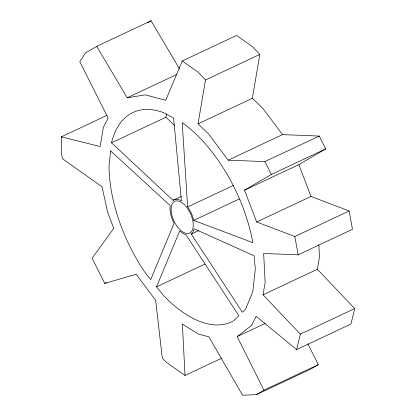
<?xml version="1.0" encoding="UTF-8"?>
<svg xmlns="http://www.w3.org/2000/svg" width="416" height="416" viewBox="0 0 416 416"><rect width="100%" height="100%" fill="white"/><g stroke="black" fill="none" stroke-linecap="round" stroke-linejoin="round"><path stroke-width="0.62" d="M106.865 115.424L61.303 136.848L61.298 152.35L62.447 158.714L101.988 186.732L107.723 212.42L113.771 228.332L92.139 258.216L104.744 283.426L136.178 274.232L155.667 300.331L162.282 358.046L166.202 362.175L185.006 375.461L221.806 358.155M185.006 375.461L182.395 324.126L198.609 334.142L208.874 336.846L242.559 395.2L256.344 394.654L263.942 390.208L237.146 336.622L251.415 325.551L256.183 316.326L296.613 349.591L300.378 334.126L263.047 294.814L265.138 282.521L263.661 253.495L298.142 254.831L352.466 229.289L349.159 210.964L294.835 236.506L256.63 221.988L244.525 190.159L298.854 164.616L325.671 148.918L319.244 136.058L264.914 161.6L228.171 160.176L208.686 134.077L198.037 123.859L205.499 79.976L198.146 72.233L182.234 60.991L165.745 100.266L145.215 94.858L127.202 97.786L96.746 46.342L85.488 52.936L79.768 61.693L108.165 118.082L103.392 127.306L100.126 146.526L61.303 136.848M198.037 123.859L252.366 98.316L259.823 54.434L252.476 46.691L236.564 35.448L182.234 60.991M296.613 349.591L350.943 324.048L354.702 308.584L317.372 269.266L319.462 256.979L318.838 244.722M156.53 286.848L179.733 230.916L182.905 233.454L186.03 234.879L238.862 315.734L233.875 320.606A115.7 59.784 64.8 0 1 163.207 295.142L156.53 286.848L205.015 264.051M191.298 234.104L193.081 231.951L194.121 228.8L254.082 255.783L255.325 268.897L252.824 291.606L245.508 309.239L242.388 312.291L191.298 234.104L198.89 230.532M147.857 22.682L151.076 20.8L179.54 68.89M244.525 190.159L271.346 174.46L325.671 148.918M307.897 343.923L318.266 364.666L310.674 369.112L256.344 394.654M96.746 46.342L151.076 20.8M127.202 97.786L176.857 74.443M205.499 79.976L259.823 54.434M111.53 142.802A115.7 59.784 64.8 0 1 163.28 112.507L173.597 118.045L181.444 200.959A19.282 9.963 64.8 0 0 173.056 200.309L111.53 142.802L165.854 117.26A115.7 59.784 64.8 0 1 166.743 113.953M228.171 160.176L282.5 134.633L319.244 136.058M173.056 200.309L181.23 196.461M187.626 206.96L182.213 122.668A115.7 59.784 64.8 0 1 252.84 242.668L193.742 220.386A19.282 9.963 64.8 0 0 187.626 206.96L233.776 185.26M193.742 220.386L239.304 198.962M104.744 283.426L106.496 282.604M256.63 221.988L310.955 196.446L349.159 210.964M263.047 294.814L317.372 269.266M237.146 336.622L265.19 323.44M300.378 334.126L354.702 308.584M263.942 390.208L318.266 364.666M165.854 117.26L174.372 125.221M252.366 98.316L263.011 108.534L282.5 134.633M264.914 161.6L271.346 174.46M298.854 164.616L310.955 196.446M294.835 236.506L298.142 254.831M110.63 150.93L109.028 165.511A115.7 59.784 64.8 0 0 145.569 273.229L150.717 279.62L174.086 223.283A19.282 9.963 64.8 0 1 170.232 205.613L110.63 150.93M171.09 209.373A17.529 9.058 64.8 0 0 187.71 233.527A17.529 9.058 64.8 0 0 187.72 208.718A17.529 9.058 64.8 0 0 171.09 209.373"/></g></svg>
